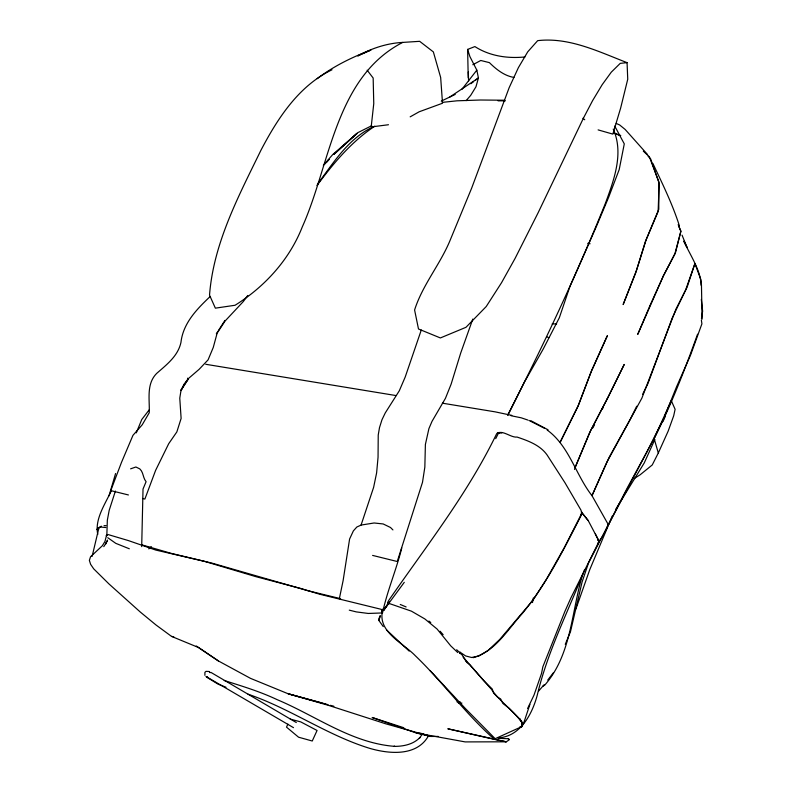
<?xml version="1.0" encoding="UTF-8"?>
<svg xmlns="http://www.w3.org/2000/svg" width="792" height="792" viewBox="0 0 792 792"><rect width="100%" height="100%" fill="white"/><g stroke="black" fill="none" stroke-linecap="round" stroke-linejoin="round"><path stroke-width="1.19" d="M546.926 578.358L564.3 547.668L581.655 513.553L582.377 513.315L588.228 520.601L598.564 540.193L598.693 542.124L570.884 597.94L564.924 611.374L542.847 666.814L541.51 673.517L533.996 695.128L527.62 708.474M519.661 727.076L521.938 726.551L521.968 723.641L521.77 721.967L519.631 718.829L509.117 708.276L502.91 703.444L500.663 699.009L497.376 696.95L493.604 693.059L492.218 688.99L483.724 680.635L469.834 664.775L466.943 662.488L461.865 654.578L456.677 649.737M141.689 546.609L143.025 489.03L146.094 481.685C142.817 477.883 143.609 472.319 139.788 468.894L135.887 467.003L130.611 468.834M387.654 602.474L388.753 600.405C426.373 545.985 467.617 493.762 496.584 433.887C501.93 428.947 510.939 437.986 517.057 437.055C528.115 440.788 540.114 445.064 547.114 455.014L564.983 482.764L580.952 510.088L581.793 513.117L580.556 516.661C563.28 550.212 546.381 584.357 522.215 613.612C507.652 629.6 495.129 651.707 473.072 657.697M468.587 81.081L468.31 71.963M106.821 535.808L107.336 520.205L109.177 510.385L115.394 491.07M497.99 738.233L508.276 738.768L509.226 739.807L506.296 741.807L465.181 741.906L416.236 732.976L372.161 717.502L403.831 727.739M416.602 732.471L385.843 723.838L328.888 705.484L288.149 693.772L250.52 678.368L218.384 660.934L198.505 647.519L171.527 636.392L156.014 624.987L140.382 612.117L108.999 583.971L93.674 568.814L90.615 564.32L89.367 560.38L90.555 556.746L102.336 545.747L104.96 541.481L106.663 534.788L108.237 534.6L128.314 540.56L155.806 550.074L204.415 561.34L256.014 576.695L300.297 588.337L319.602 594.208L380.566 609.157C381.605 609.385 383.1 610.256 382.378 611.503C378.14 632.264 403.187 643.084 415.345 655.766C443.045 682.318 465.498 713.958 494.505 739.401L506.296 741.807L447.817 728.788L494.505 739.401M581.803 512.563L581.674 513.731L581.576 511.691L581.308 514.79M379.239 617.691L378.913 620.512L380.16 615.839L378.913 620.512L383.269 626.601M460.053 652.202L459.895 653.499L460.053 652.202L465.627 655.954L471.606 657.499L478.922 655.964L488.08 650.47L499.742 639.441L532.867 600.366L546.312 579.417M381.635 609.592L382.378 611.503L382.526 610.424M97.772 534.442C94.476 519.324 105.138 504.167 111.217 490.941M532.501 602.554L533.333 597.95M521.968 726.512L521.968 723.641L521.938 726.452M188.298 379.13L187.585 378.319L188.298 379.13L180.932 390.426M401.772 547.916C396.346 569.834 387.238 590.783 382.516 612.949L368.26 613.453L356.301 611.899L349.272 610.147M339.332 598.762L343.114 580.625L349.599 539.015L353.371 530.888L356.855 527.007L361.182 525.047L374.121 522.987L383.18 523.957L390.505 527.502L392.921 529.917M565.27 644.312L570.428 631.887L582.08 582.021L588.486 563.072L627.462 487.585L654.143 438.6C671.21 405.019 684.823 369.577 697.564 334.224M642.599 394.347L647.935 383.566L672.121 318.245L685.605 290.05L694.911 263.568L700.811 279.388L701.316 285.427C700.336 269.399 690.248 255.43 683.842 241.164L687.08 247.53L682.051 235.155M701.464 318.78L702.633 311.187L701.326 299.455M92.12 556.4L98.495 529.601L99.376 527.472L101.346 526.165M608.018 524.759C606.197 530.333 603.356 535.897 599.663 540.471L597.722 540.322M584.615 569.567C568.389 611.048 547.688 651.163 537.352 694.802C532.353 713.8 520.542 736.392 498.613 737.837M109.019 495.812L115.573 473.527M107.455 534.501L106.405 535.679L106.663 534.788M582.754 574.071C571.388 611.355 571.705 654.35 544.777 685.09L542.748 686.337M598.307 543.114L598.811 541.55L597.505 544.856M694.911 263.568L687.06 287.338L675.992 309.028L641.876 398.148L606.801 462.29L591.99 495.673L608.434 524.839L646.856 452.024L664.142 417.572M361.093 525.017L373.626 487.327L376.616 472.893L378.051 457.241L378.23 435.046L379.497 427.611L381.982 419.73L385.249 412.949L399.297 390.783L405.197 377.042L421.285 330.026M521.948 725.333L523.235 724.452L529.907 704.385M575.933 608.909L589.802 569.547L612.305 515.988M574.527 469.438L575.378 467.122M472.804 319.057L460.697 353.064L451.123 384.16L445.45 398.317L431.987 421.413L428.908 428.64L425.393 444.451L424.839 467.161L422.502 482.298L397.257 561.508L372.606 555.41M664.597 416.434L676.556 386.793L690.446 355.39L701.91 323.849L701.385 320.196M136.283 432.868L141.758 419.522L149.193 409.87M381.992 611.622L383.368 608.464M654.855 439.451L644.233 462.974L615.651 509.464M662.963 421.532L665.488 415.929M658.31 452.994L668.161 431.145L673.675 415.859L675.111 409.306L671.26 400.603L654.143 438.6L658.31 452.994L652.242 464.963L640.144 474.784L634.095 478.596M287.912 724.126L286.506 727.135L298.564 737.203L312.256 741.005L317.067 730.481L300.732 721.888L290.268 719.106M602.207 409.484L603.247 407.296M636.718 406.207L630.313 419.136L609.068 457.489L591.99 495.673C575.626 474.784 569.22 445.995 547.193 430.036M507.939 415.196L524.581 381.823L543.263 348.965L559.33 317.74L569.953 286.407L596.386 226.482L608.652 197.257L619.196 169.597L624.284 143.877L614.721 126.047M106.405 535.679L106.96 534.58M495.703 438.639L498.812 432.501M507.692 415.048C543.173 345.837 576.388 275.428 605.425 203.257C613.948 179.992 624.037 153.311 613.246 129.096M592.941 427.809L594.564 424.611M106.098 543.015L103.762 546.658M180.992 389.822L188.367 378.754M216.335 333.808L217.632 331.759M218.295 330.739L224.918 320.453M317.384 184.358C333.313 162.954 348.678 137.887 373.794 126.581M580.447 516.186L582.377 513.315L588.228 520.601M383.665 610.444L389.327 602.197L383.1 610.187L383.615 610.394L404.276 582.318M383.467 610.325L389.327 602.197M247.757 295.475L243.401 301.445L225.086 321.017L217.156 333.105L213.266 347.44L208.068 359.875L199.119 369.329L188.268 378.675L183.813 384.516L180.833 391.476L179.774 398.178L181.12 418.433L176.844 431.917L168.696 443.718L155.608 470.369L144.886 499.039L142.54 498.455M428.036 736.6C416.196 756.518 389.06 753.925 369.963 748.43C327.195 735.392 290.347 708.513 248.035 694.188M316.948 185.585C333.392 163.33 351.519 141.59 374.794 126.195M96.852 529.531L98.238 527.739L100.505 527.046L105.841 527.522M544.084 684.763L538.689 690.98M547.727 680.071L553.539 672.566M461.766 89.506L476.833 70.141L469.884 56.539L467.617 49.411L474.893 46.579C489.753 56.133 507.613 58.697 524.938 56.955M150.035 548.569L151.549 546.737M148.807 548.876L150.341 547.034M466.122 100.653L470.686 95.377L475.982 86.754L478.427 77.953L476.833 70.141M323.334 165.3L332.749 154.549L356.984 133.472L334.056 154.212L357.459 132.848L371.695 125.72M326.462 162.31L328.957 159.568M324.958 163.954L329.026 159.489M581.209 514.414L582.377 513.315L581.724 513.493M209.999 296.683C196.683 309.286 183.071 323.324 180.942 342.471C177.952 356.162 166.577 364.696 156.618 373.468C146.114 384.14 149.807 399.445 149.243 412.751L142.214 424.799L132.967 435.323L121.453 462.478L110.771 490.594L128.423 494.96M470.854 83.734L473.695 81.566M475.586 80.121L478.427 77.953L449.866 96.971L441.263 101.129M317.196 78.656C333.491 66.271 351.895 57.232 370.983 50.054M410.177 116.84L419.176 111.781L442.52 103.237L440.659 77.468L433.363 51.916L419.661 41.323L402.712 42.412C334.996 77.299 330.353 164.429 302.267 226.958C289.466 259.618 264.677 286.853 235.066 305.257L215.365 308.157L209.534 295.119C213.464 243.263 238.531 196.277 260.895 150.341C277.547 118.503 298.633 85.912 331.997 69.785M472.814 64.736L480.774 60.479L489.406 62.637C496.267 69.389 504.217 75.784 513.968 77.438M449.866 96.971L455.222 94.436M494.089 739.193L521.908 726.561L520.601 727.036M369.884 50.549L357.737 55.935C371.626 48.352 386.842 43.243 402.712 42.412M388.466 124.74L371.181 126.938L373.765 103.643L373.161 78.022L367.161 70.211M442.292 102.376L456.994 100.812L480.417 100.01L504.712 100.237M627.066 62.647L620.245 63.36L611.285 72.161L602.197 84.665L592.594 100.633L583.506 118.008L538.144 212.721L515.097 258.38L501.564 282.665L486.219 306.544L465.953 327.314L440.372 337.946L418.493 328.987L414.592 309.979C422.671 284.536 440.59 263.983 450.509 239.333L471.676 188.09L509.157 87.694L518.394 67.637L527.739 51.827L537.679 40.649C569.072 36.996 598.534 51.638 627.066 62.647L627.739 79.24L620.651 108.039L612.84 134.105L598.118 129.888M497.841 432.6L499.653 432.571L497.287 432.967L501.762 432.996M552.153 323.958L556.627 323.928M438.224 736.431L430.798 736.461L416.236 732.976L421.166 733.263M498.049 100.831L505.345 100.812M456.964 701.851L460.271 701.9M104.039 525.641L106.039 525.67M458.4 703.009L461.914 703.078M587.684 243.382L590.089 243.758M205.722 364.28L396.03 395.564M442.382 403.178L495.139 411.85L511.82 415.384M511.048 415.731L521.255 417.82L527.888 420.067M171.527 636.392L173.785 636.827M340.58 598.673L307.623 590.634L212.117 563.162L171.151 553.351L141.471 544.728M322.215 703.128L288.149 693.772L325.631 703.969M324.542 703.751L328.046 704.692M330.373 705.316L333.877 706.256M418.968 733.135L430.798 736.461L422.591 733.808L419.354 738.283L419.889 737.57C413.186 744.529 403.187 746.46 393.891 746.381L394.792 746.371C351.688 743.144 315.939 715.889 277.141 699.653C260.123 691.584 242.095 686.139 224.195 680.486M389.129 603.781L387.724 602.979L411.434 611.167L424.839 618.938L437.095 629.046L450.727 645.856L457.766 652.568M129.324 548.777L115.79 543.352L107.781 537.709M208.989 671.497L205.989 671.359L204.89 672.388L204.91 675.348M226.017 687.238L218.038 684.12L206.484 677.041M614.008 133.036L620.74 135.551M613.879 133.115L620.492 135.68M400.267 604.474L406.118 606.939M207.751 677.219L206.009 676.487L293.495 727.66M616.206 123.443L619.611 124.928L625.175 129.472L647.559 154.549M528.987 420.443L544.302 428.195M530.937 420.75L548.044 429.789M210.86 672.368L296.317 722.552M508.276 738.768L509.266 739.332M196.267 645.995L218.384 660.934M428.898 621.057L430.759 622.522M582.962 118.246L584.743 119.76M386.476 629.868L409.177 651.083M643.302 151.104L649.371 156.856L658.815 181.695L658.796 209.266L646.213 239.54L635.699 272.864L623.146 304.564L636.501 270.339L645.371 241.6L658.132 211.513L659.152 183.289L650.618 158.865L648.173 156.351M460.39 653.143L461.865 654.578M465.35 660.073L466.943 662.488M429.987 670.468L465.28 708.414L495.436 738.986M463.162 657.142L491.169 689.05M440.085 631.224L443.134 634.669M523.235 724.452C514.562 711.384 501.019 702.672 491.852 690M595.307 533.808L598.811 541.025M652.856 163.4C662.439 183.774 672.487 204.089 679.308 225.591M678.942 226.71L680.882 231.254L675.477 252.668L663.369 275.893L674.824 254.074L680.882 231.254L678.18 224.611M382.259 610.008L382.378 611.503M467.617 49.411L468.23 77.794M701.455 284.793L702.088 319.186M546.658 336.709A25.611 22.325 -55.5 0 1 548.747 337.738M591.089 371.933L578.586 404.9L560.211 442.144L577.893 406.494L591.089 371.933M589.575 432.729L575.051 467.696L590.723 430.402L607.216 398.871L589.575 432.729M649.984 305.534L637.728 334.392L663.34 275.992L649.984 305.534M606.474 337.57L591.278 371.428L607.424 335.659L606.474 337.57M624.215 364.488L607.286 398.742L624.215 364.488M107.514 540.263L105.554 544.045L107.514 540.263M210.098 672.636L209.494 672.101L210.098 672.636M520.374 719.651L519.631 718.829L521.819 722.264L520.374 719.651"/></g></svg>
